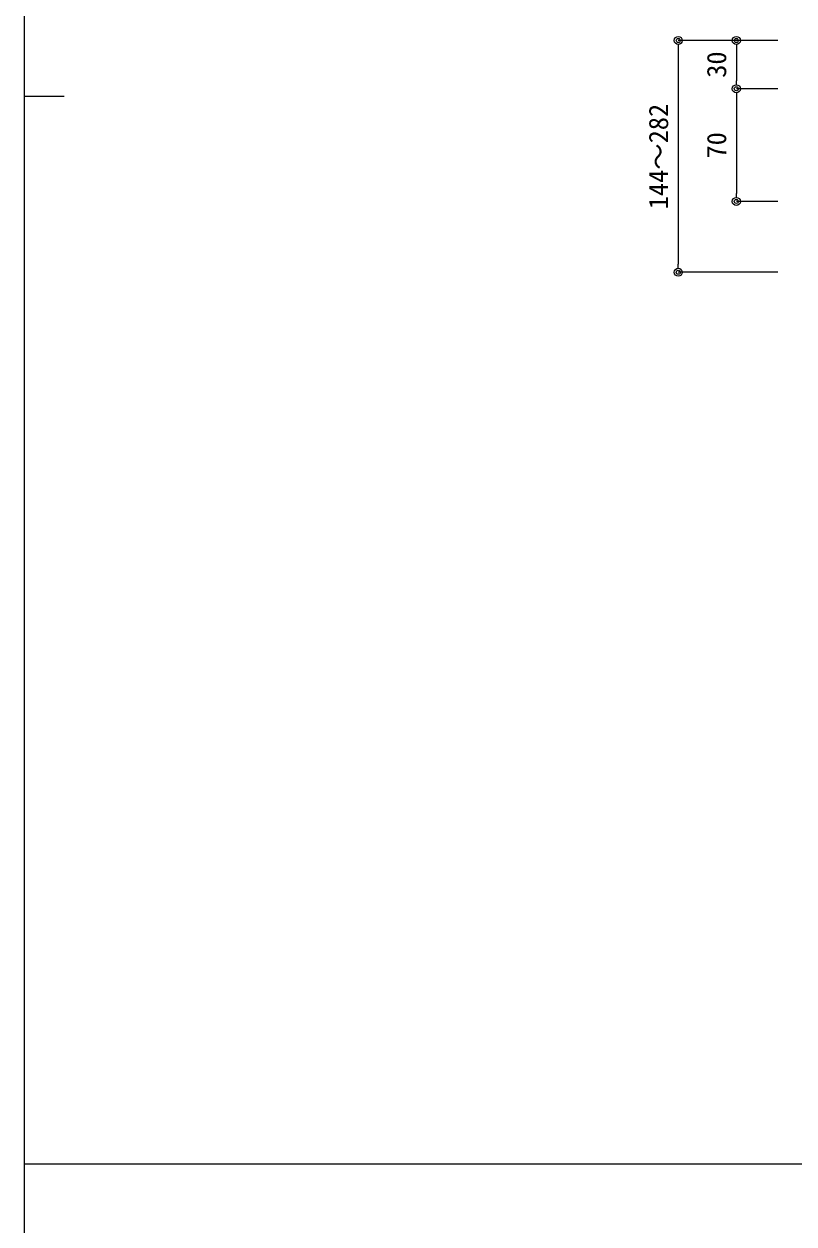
# Model space of a CAD drawing. Units: millimetres, scale not verified. Extents: x -190 to 611, y -130 to 427.
# Drawn here: x -190.2 to -94.5, y 154.3 to 303.4 of the extents above; entities that cross this region are included whole.
import ezdxf
from ezdxf.enums import TextEntityAlignment as Align

# ---------------------------------------------------------------- set-up
doc = ezdxf.new("R2010")
doc.units = ezdxf.units.MM
doc.header["$LTSCALE"] = 0.5
for name, color, linetype, lineweight in [('0-0_A-C01-補助線(非印刷)', 4, 'Continuous', 9), ('0-3_0-A01-枠A', 4, 'Continuous', 9), ('0-8_0-A11-寸法_詳細', 5, 'Continuous', 9), ('0-9_0', 7, 'Continuous', 9)]:
    doc.layers.add(name, color=color, linetype=linetype, lineweight=lineweight)
doc.styles.add('ＭＳ ゴシック', font='')
doc.styles.get('ＭＳ ゴシック').set_extended_font_data('MS Gothic')

# ---------------------------------------------------------------- blocks, each defined once
blk = doc.blocks.new('_Dot')
at = {"layer": '0-9_0'}
blk.add_line((-0.25, 0), (-0.5, 0), dxfattribs=at)
for radius in [0.25, 0.125]:
    blk.add_circle((0, 0), radius, dxfattribs=at)

msp = doc.modelspace()

# ---------------------------------------------------------------- linework, layer by layer
at = {"layer": '0-0_A-C01-補助線(非印刷)'}
for p, q in [((-190.1667, 294.5), (-185.1667, 294.5)), ((-190.1667, 161.8333), (611.1667, 161.8333)), ((-190.1667, 161.8333), (-185.1667, 161.8333))]:
    msp.add_line(p, q, dxfattribs=at)
at = {"layer": '0-3_0-A01-枠A'}
msp.add_line((-190.1667, 427.1667), (-190.1667, -130.1667), dxfattribs=at)
at = {"layer": '0-8_0-A11-寸法_詳細'}
for p, q in [((-96.5163, 301.4006), (-108.8921, 301.4006)), ((-96.5163, 301.4006), (-101.6784, 301.4006)), ((-108.8921, 300.4006), (-108.8921, 273.6006)), ((-101.6784, 300.4006), (-101.6784, 296.4006)), ((-96.5163, 295.4006), (-101.6784, 295.4006)), ((-96.5163, 295.4006), (-101.6784, 295.4006)), ((-101.6784, 294.4006), (-101.6784, 282.4006)), ((-96.5163, 281.4006), (-101.6784, 281.4006)), ((-96.5163, 272.6006), (-108.8921, 272.6006))]:
    msp.add_line(p, q, dxfattribs=at)

# ---------------------------------------------------------------- block references
at = {"layer": '0-8_0-A11-寸法_詳細', "xscale": 2, "yscale": 2}
for p, rotation in [((-108.8921, 301.4006), 90), ((-101.6784, 301.4006), 90), ((-101.6784, 295.4006), 270), ((-101.6784, 295.4006), 90), ((-101.6784, 281.4006), 270), ((-108.8921, 272.6006), 270)]:
    msp.add_blockref('_Dot', p, dxfattribs=dict(at, rotation=rotation))

# ---------------------------------------------------------------- texts
at = {"layer": '0-8_0-A11-寸法_詳細', "style": 'ＭＳ ゴシック'}
for s, p in [('30', (-102.2158, 296.769)), ('144～282', (-109.4295, 280.4294)), ('70', (-102.2158, 286.7378))]:
    msp.add_text(s, height=2.405, rotation=90, dxfattribs=at).set_placement(p, align=Align.BOTTOM_LEFT)

doc.saveas('drawing.dxf')
